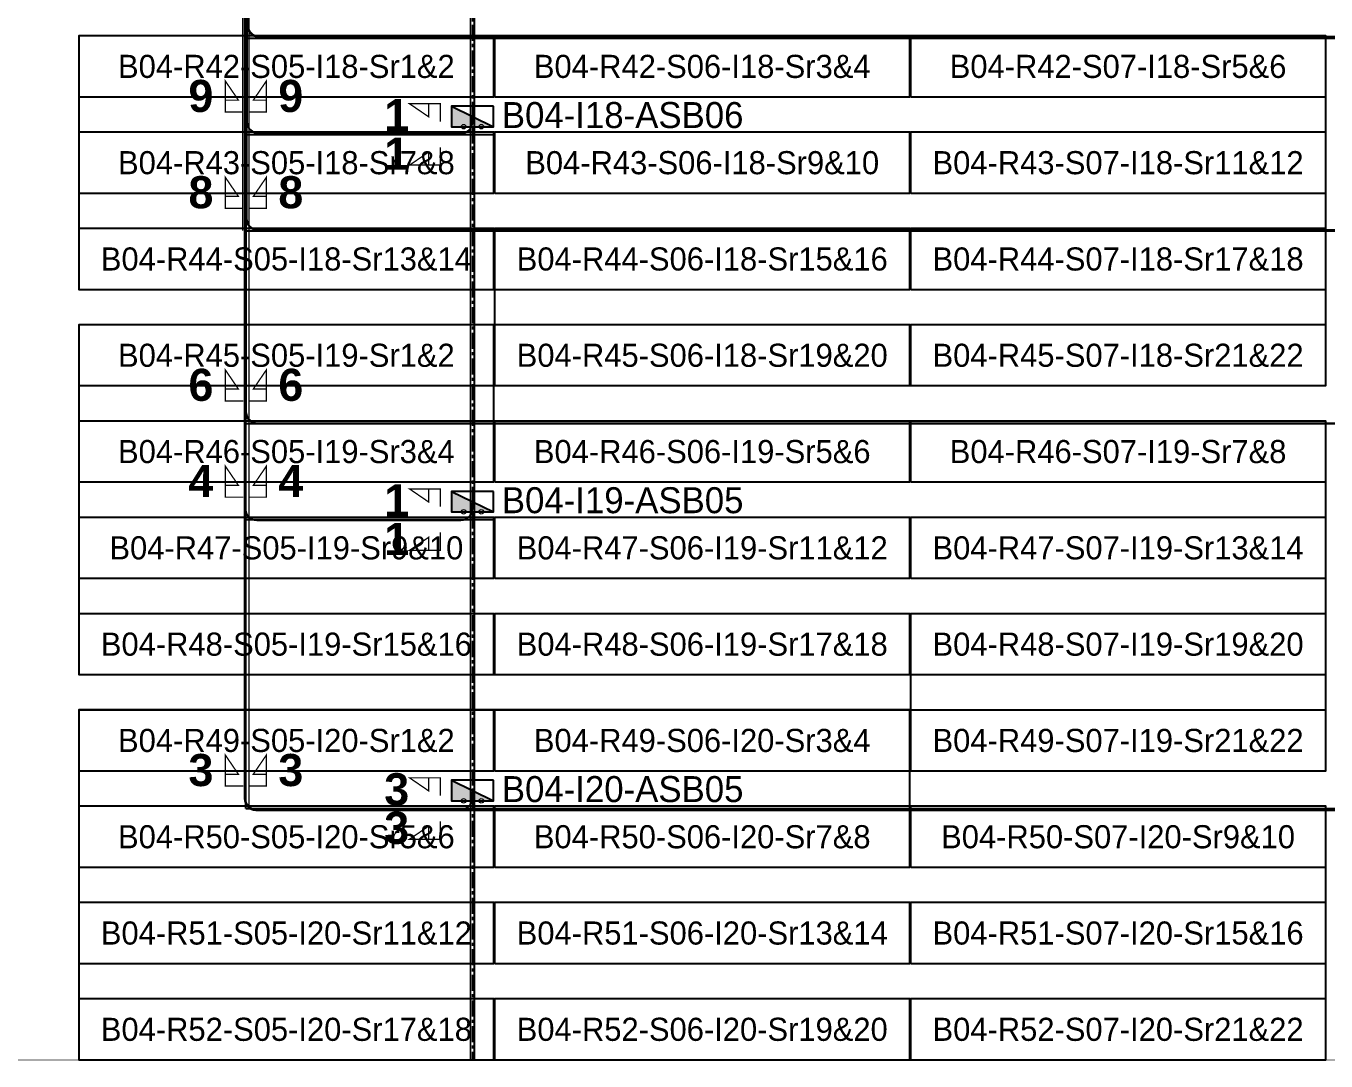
# Model space of a CAD drawing. Header units: metres. Extents: x 531277 to 531898, y 2673784 to 2674172.
# Drawn here: x 531440.8 to 531542.1, y 2673784.2 to 2673864.8 of the extents above; entities that cross this region are included whole.
import ezdxf
from ezdxf.enums import TextEntityAlignment as Align

# ---------------------------------------------------------------- set-up
doc = ezdxf.new("R2010")
doc.units = ezdxf.units.M
doc.header["$MEASUREMENT"] = 0
doc.linetypes.add('CENTER', pattern=[2, 1.25, -0.25, 0.25, -0.25])
doc.layers.add('Boundary-12.5 MW Block', color=6, linetype='Continuous', lineweight=9)
doc.layers.add('PILE', color=1, linetype='Continuous', lineweight=15)
for name, color, linetype in [('DC Trench BL-04', 40, 'Continuous'), ('E-Inverter Grouping', 2, 'Continuous'), ('Inverter Block-04', 7, 'Continuous'), ('LT Cable(AG) INV to LT Panel BL-04', 2, 'Continuous'), ('Messenger Wire-BL04 (Master Path)', 30, 'Continuous'), ('Messenger Wire-Bl04 (MW Path)', 191, 'Continuous'), ('MMS Table Block-04', 8, 'Continuous'), ('Plan Line - DC BL-04', 40, 'Continuous'), ('Section Marking BL-04', 2, 'Continuous')]:
    doc.layers.add(name, color=color, linetype=linetype)
doc.styles.add('BoldTextStyle', font='arialbd.ttf')
doc.styles.get("Standard").update_dxf_attribs({"font": 'Adani Regular.ttf'})

# ---------------------------------------------------------------- blocks, each defined once
blk = doc.blocks.new('MMS Table (32.292 x 4.788)')
at = {"color": 0}
blk.add_lwpolyline([(0, -0.002), (0, 4.786), (32.292, 4.786), (32.292, -0.002)], close=True, dxfattribs=at)
at = {"color": 7}
blk.add_attdef('ID1', text='', height=1.8, dxfattribs=at).set_placement((16.146, 2.392), align=Align.MIDDLE_CENTER)
blk = doc.blocks.new('Inverter Block')
h = blk.add_hatch(color=0)
h.dxf.hatch_style = 1
h.paths.add_polyline_path([(-1.456, 2.269), (-1.456, 0.846), (1.456, 0.846)])
at = {"color": 0}
blk.add_lwpolyline([(1.456, 2.269), (-1.456, 2.269), (-1.456, 0.846), (1.456, 0.846)], close=True, dxfattribs=at)
blk.add_lwpolyline([(-1.456, 2.269), (1.456, 0.846)], dxfattribs=at)
at = {"layer": 'PILE'}
for centre in [(-0.613, 0.846), (0.613, 0.846)]:
    blk.add_circle(centre, 0.156, dxfattribs=at)
at = {"color": 7}
blk.add_attdef('ID', (-1.456, 3.006), '', height=1.8, dxfattribs=at)

msp = doc.modelspace()

# ---------------------------------------------------------------- linework, layer by layer
at = {"layer": 'Boundary-12.5 MW Block', "const_width": 0.05}
msp.add_lwpolyline([(531721.7, 2674171.58), (531462.67, 2674171.58), (531462.67, 2674076.79), (531406, 2674029.08), (531373.61, 2674029.08), (531373.61, 2674036.58), (531276.53, 2674036.58), (531276.53, 2673784.29), (531406, 2673784.29), (531444.98, 2673784.29), (531671.62, 2673784.29), (531671.62, 2673829.29), (531898.36, 2673829.29)], dxfattribs=at)
at = {"layer": 'DC Trench BL-04', "color": 40, "const_width": 0.15}
msp.add_lwpolyline([(531475.77, 2673961.88, -0.414214), (531476.67, 2673962.78), (531512.1, 2673962.78, 0.414214), (531513, 2673963.68), (531513, 2673976.58), (531512.7, 2673976.58), (531512.7, 2673963.98, -0.414214), (531511.8, 2673963.08), (531476.37, 2673963.08, 0.414214), (531475.47, 2673962.18), (531475.47, 2673784.29), (531475.77, 2673784.29)], format="xyb", close=True, dxfattribs=at)
at = {"layer": 'E-Inverter Grouping'}
for points in [[(531542.05, 2673836.79), (531477.37, 2673836.79), (531477.37, 2673844.29), (531444.98, 2673844.29), (531444.98, 2673864.08), (531542.05, 2673864.08)], [(531542.05, 2673806.79), (531509.76, 2673806.79), (531509.76, 2673814.29), (531444.98, 2673814.29), (531444.98, 2673841.58), (531477.27, 2673841.58), (531477.27, 2673834.08), (531542.05, 2673834.08)], [(531542.05, 2673784.29), (531444.98, 2673784.29), (531444.98, 2673811.58), (531509.66, 2673811.58), (531509.66, 2673804.08), (531542.05, 2673804.08)]]:
    msp.add_lwpolyline(points, close=True, dxfattribs=at)
at = {"layer": 'LT Cable(AG) INV to LT Panel BL-04'}
for points in [[(531473.06, 2673981.69), (531467.8, 2673981.69, -0.095765), (531467.47, 2673981.76), (531465.31, 2673982.62, 0.095765), (531464.98, 2673982.69), (531459.01, 2673982.69, 0.414214), (531458.11, 2673981.79), (531458.11, 2673962.52, -0.098961), (531458.04, 2673962.17), (531457.93, 2673961.9, 0.098961), (531457.86, 2673961.56), (531457.86, 2673804.66, 0.41421), (531458.76, 2673803.76), (531636.68, 2673803.76, 0.414217), (531637.58, 2673804.66), (531637.58, 2673805.19)], [(531473.06, 2673981.67), (531467.8, 2673981.67, -0.095765), (531467.47, 2673981.73), (531465.31, 2673982.6, 0.095765), (531464.98, 2673982.66), (531459.03, 2673982.66, 0.414214), (531458.13, 2673981.76), (531458.13, 2673962.51, -0.098961), (531458.06, 2673962.17), (531457.95, 2673961.9, 0.098961), (531457.88, 2673961.55), (531457.88, 2673804.69, 0.41421), (531458.78, 2673803.79), (531571.9, 2673803.79, 0.414217), (531572.8, 2673804.69), (531572.8, 2673805.19)], [(531471.12, 2673981.64), (531467.8, 2673981.64, -0.095765), (531467.47, 2673981.71), (531465.31, 2673982.57, 0.095765), (531464.98, 2673982.64), (531459.06, 2673982.64, 0.414214), (531458.16, 2673981.74), (531458.16, 2673962.51, -0.098961), (531458.09, 2673962.16), (531457.98, 2673961.89, 0.098961), (531457.91, 2673961.55), (531457.91, 2673804.71, 0.41421), (531458.81, 2673803.81), (531474.72, 2673803.81, 0.414217), (531475.62, 2673804.71), (531475.62, 2673805.19)], [(531471.12, 2673981.62), (531467.8, 2673981.62, -0.095765), (531467.47, 2673981.68), (531465.31, 2673982.55, 0.095765), (531464.98, 2673982.61), (531459.08, 2673982.61, 0.414214), (531458.18, 2673981.71), (531458.18, 2673962.5, -0.098961), (531458.11, 2673962.16), (531458, 2673961.89, 0.098961), (531457.93, 2673961.54), (531457.93, 2673827.24, 0.414166), (531458.83, 2673826.34), (531474.72, 2673826.34, 0.414261), (531475.62, 2673827.24), (531475.62, 2673827.69)], [(531471.12, 2673981.59), (531467.8, 2673981.59, -0.095765), (531467.47, 2673981.66), (531465.31, 2673982.52, 0.095765), (531464.98, 2673982.59), (531459.11, 2673982.59, 0.414214), (531458.21, 2673981.69), (531458.21, 2673962.5, -0.098961), (531458.14, 2673962.15), (531458.03, 2673961.88, 0.098961), (531457.96, 2673961.54), (531457.96, 2673834.77, 0.41421), (531458.86, 2673833.87), (531669.08, 2673833.86, 0.414217), (531669.98, 2673834.76), (531669.98, 2673835.19)], [(531471.12, 2673981.57), (531467.8, 2673981.57, -0.095765), (531467.47, 2673981.63), (531465.31, 2673982.5, 0.095765), (531464.98, 2673982.56), (531459.13, 2673982.56, 0.414214), (531458.23, 2673981.66), (531458.23, 2673962.49, -0.098961), (531458.16, 2673962.15), (531458.05, 2673961.88, 0.098961), (531457.98, 2673961.53), (531457.98, 2673834.79, 0.41421), (531458.88, 2673833.89), (531571.9, 2673833.89, 0.414217), (531572.8, 2673834.79), (531572.8, 2673835.19)], [(531469.04, 2673981.54), (531467.8, 2673981.54, -0.095765), (531467.47, 2673981.61), (531465.31, 2673982.47, 0.095765), (531464.98, 2673982.54), (531459.16, 2673982.54, 0.414214), (531458.26, 2673981.64), (531458.26, 2673962.49, -0.098961), (531458.19, 2673962.14), (531458.08, 2673961.87, 0.098961), (531458.01, 2673961.53), (531458.01, 2673849.82, 0.41421), (531458.91, 2673848.92), (531863.43, 2673848.91, 0.414217), (531864.33, 2673849.81), (531864.33, 2673850.19)], [(531469.04, 2673981.52), (531467.8, 2673981.52, -0.095765), (531467.47, 2673981.58), (531465.31, 2673982.45, 0.095765), (531464.98, 2673982.51), (531459.18, 2673982.51, 0.414214), (531458.28, 2673981.61), (531458.28, 2673962.48, -0.098961), (531458.21, 2673962.14), (531458.1, 2673961.87, 0.098961), (531458.03, 2673961.52), (531458.03, 2673849.84, 0.41421), (531458.93, 2673848.94), (531766.25, 2673848.94, 0.414217), (531767.15, 2673849.84), (531767.15, 2673850.19)], [(531469.04, 2673981.49), (531467.8, 2673981.49, -0.095765), (531467.47, 2673981.56), (531465.31, 2673982.42, 0.095765), (531464.98, 2673982.49), (531459.21, 2673982.49, 0.414214), (531458.31, 2673981.59), (531458.31, 2673962.48, -0.098961), (531458.24, 2673962.13), (531458.13, 2673961.86, 0.098961), (531458.06, 2673961.52), (531458.06, 2673857.37, 0.414166), (531458.96, 2673856.47), (531474.72, 2673856.46, 0.414261), (531475.62, 2673857.36), (531475.62, 2673857.69)], [(531469.04, 2673981.47), (531467.8, 2673981.47, -0.095765), (531467.47, 2673981.53), (531465.31, 2673982.4, 0.095765), (531464.98, 2673982.46), (531459.23, 2673982.46, 0.414214), (531458.33, 2673981.56), (531458.33, 2673962.47, -0.098961), (531458.26, 2673962.13), (531458.15, 2673961.86, 0.098961), (531458.08, 2673961.51), (531458.08, 2673864.89, 0.41421), (531458.98, 2673863.99), (531669.08, 2673863.99, 0.414217), (531669.98, 2673864.89), (531669.98, 2673865.19)]]:
    msp.add_lwpolyline(points, format="xyb", dxfattribs=at)
at = {"layer": 'LT Cable(AG) INV to LT Panel BL-04', "color": 5}
msp.add_lwpolyline([(531468.02, 2673981.14), (531467.85, 2673981.14, -0.121265), (531467.43, 2673981.24), (531465.34, 2673982.34, 0.121268), (531464.92, 2673982.44), (531459.26, 2673982.44, 0.414214), (531458.36, 2673981.54), (531458.36, 2673962.47, -0.098961), (531458.29, 2673962.12), (531458.18, 2673961.85, 0.098961), (531458.11, 2673961.51), (531458.11, 2673864.92, 0.41421), (531459.01, 2673864.02), (531571.9, 2673864.01, 0.414217), (531572.8, 2673864.91), (531572.8, 2673865.19)], format="xyb", dxfattribs=at)
at = {"layer": 'Messenger Wire-BL04 (Master Path)'}
for points in [[(531457.97, 2673803.88), (531457.97, 2673961.72)], [(531457.97, 2673863.88), (531671.62, 2673863.88)], [(531457.97, 2673856.38), (531477.27, 2673856.38)], [(531457.97, 2673848.88), (531865.97, 2673848.88)], [(531457.97, 2673833.88), (531671.62, 2673833.88)], [(531457.97, 2673826.38), (531477.27, 2673826.38)], [(531457.97, 2673803.88), (531639.23, 2673803.88)]]:
    msp.add_lwpolyline(points, dxfattribs=at)
at = {"layer": 'Messenger Wire-Bl04 (MW Path)', "const_width": 0.1}
for points in [[(531457.72, 2673848.88), (531457.72, 2673961.72)], [(531458.22, 2673803.88), (531458.22, 2673961.72)], [(531457.97, 2673863.88), (531671.62, 2673863.88)], [(531457.97, 2673856.38), (531477.27, 2673856.38)], [(531457.97, 2673848.88), (531865.97, 2673848.88)], [(531457.97, 2673833.88), (531671.62, 2673833.88)], [(531457.97, 2673826.38), (531477.27, 2673826.38)], [(531457.97, 2673803.88), (531639.23, 2673803.88)]]:
    msp.add_lwpolyline(points, dxfattribs=at)
at = {"layer": 'Plan Line - DC BL-04', "color": 6, "linetype": 'CENTER'}
msp.add_lwpolyline([(531475.62, 2673962.93), (531475.62, 2673784.29)], dxfattribs=at)
at = {"layer": 'Section Marking BL-04', "color": 94, "lineweight": 35, "true_color": 0x00a500, "const_width": 0.1}
for points in [[(531457.77, 2673858.13), (531456.38, 2673858.13), (531456.38, 2673860.53), (531457.39, 2673859.05), (531456.38, 2673859.05)], [(531458.17, 2673858.13), (531459.56, 2673858.13), (531459.56, 2673860.53), (531458.55, 2673859.05), (531459.56, 2673859.05)], [(531473.12, 2673857.38), (531473.12, 2673858.77), (531470.72, 2673858.77), (531472.2, 2673857.76), (531472.2, 2673858.77)], [(531473.12, 2673855.38), (531473.12, 2673853.99), (531470.72, 2673853.99), (531472.2, 2673855), (531472.2, 2673853.99)], [(531457.77, 2673850.63), (531456.38, 2673850.63), (531456.38, 2673853.03), (531457.39, 2673851.55), (531456.38, 2673851.55)], [(531458.17, 2673850.63), (531459.56, 2673850.63), (531459.56, 2673853.03), (531458.55, 2673851.55), (531459.56, 2673851.55)], [(531457.77, 2673835.63), (531456.38, 2673835.63), (531456.38, 2673838.03), (531457.39, 2673836.55), (531456.38, 2673836.55)], [(531458.17, 2673835.63), (531459.56, 2673835.63), (531459.56, 2673838.03), (531458.55, 2673836.55), (531459.56, 2673836.55)], [(531457.77, 2673828.13), (531456.38, 2673828.13), (531456.38, 2673830.53), (531457.39, 2673829.05), (531456.38, 2673829.05)], [(531458.17, 2673828.13), (531459.56, 2673828.13), (531459.56, 2673830.53), (531458.55, 2673829.05), (531459.56, 2673829.05)], [(531473.12, 2673827.38), (531473.12, 2673828.77), (531470.72, 2673828.77), (531472.2, 2673827.76), (531472.2, 2673828.77)], [(531473.12, 2673825.38), (531473.12, 2673823.99), (531470.72, 2673823.99), (531472.2, 2673825), (531472.2, 2673823.99)], [(531457.77, 2673805.63), (531456.38, 2673805.63), (531456.38, 2673808.03), (531457.39, 2673806.55), (531456.38, 2673806.55)], [(531458.17, 2673805.63), (531459.56, 2673805.63), (531459.56, 2673808.03), (531458.55, 2673806.55), (531459.56, 2673806.55)], [(531473.12, 2673804.88), (531473.12, 2673806.27), (531470.72, 2673806.27), (531472.2, 2673805.26), (531472.2, 2673806.27)], [(531473.12, 2673802.88), (531473.12, 2673801.49), (531470.72, 2673801.49), (531472.2, 2673802.5), (531472.2, 2673801.49)]]:
    msp.add_lwpolyline(points, dxfattribs=at)

# ---------------------------------------------------------------- block references
at = {"layer": 'Inverter Block-04'}
ref = msp.add_blockref('Inverter Block', (531475.62, 2673856.03), dxfattribs=dict(at, xscale=1.124999999976148, yscale=1.124999999976148, zscale=1.124999999976148))
ref.add_attrib('ID', 'B04-I18-ASB06', (531477.91, 2673856.88), dxfattribs={"layer": '0', "color": 7, "height": 2.025})
ref = msp.add_blockref('Inverter Block', (531475.62, 2673826.03), dxfattribs=dict(at, xscale=1.124999999976148, yscale=1.124999999976148, zscale=1.124999999976148))
ref.add_attrib('ID', 'B04-I19-ASB05', (531477.91, 2673826.88), dxfattribs={"layer": '0', "color": 7, "height": 2.025})
ref = msp.add_blockref('Inverter Block', (531475.62, 2673803.53), dxfattribs=dict(at, xscale=1.124999999976148, yscale=1.124999999976148, zscale=1.124999999976148))
ref.add_attrib('ID', 'B04-I20-ASB05', (531477.91, 2673804.38), dxfattribs={"layer": '0', "color": 7, "height": 2.025})
at = {"layer": 'MMS Table Block-04'}
for p, values in [((531444.98, 2673859.29), {'ID1': 'B04-R42-S05-I18-Sr1&2'}), ((531477.37, 2673859.29), {'ID1': 'B04-R42-S06-I18-Sr3&4'}), ((531509.76, 2673859.29), {'ID1': 'B04-R42-S07-I18-Sr5&6'}), ((531444.98, 2673851.79), {'ID1': 'B04-R43-S05-I18-Sr7&8'}), ((531477.37, 2673851.79), {'ID1': 'B04-R43-S06-I18-Sr9&10'}), ((531509.76, 2673851.79), {'ID1': 'B04-R43-S07-I18-Sr11&12'}), ((531444.98, 2673844.29), {'ID1': 'B04-R44-S05-I18-Sr13&14'}), ((531477.37, 2673844.29), {'ID1': 'B04-R44-S06-I18-Sr15&16'}), ((531509.76, 2673844.29), {'ID1': 'B04-R44-S07-I18-Sr17&18'}), ((531444.98, 2673836.79), {'ID1': 'B04-R45-S05-I19-Sr1&2'}), ((531477.37, 2673836.79), {'ID1': 'B04-R45-S06-I18-Sr19&20'}), ((531509.76, 2673836.79), {'ID1': 'B04-R45-S07-I18-Sr21&22'}), ((531444.98, 2673829.29), {'ID1': 'B04-R46-S05-I19-Sr3&4'}), ((531477.37, 2673829.29), {'ID1': 'B04-R46-S06-I19-Sr5&6'}), ((531509.76, 2673829.29), {'ID1': 'B04-R46-S07-I19-Sr7&8'}), ((531444.98, 2673821.79), {'ID1': 'B04-R47-S05-I19-Sr9&10'}), ((531477.37, 2673821.79), {'ID1': 'B04-R47-S06-I19-Sr11&12'}), ((531509.76, 2673821.79), {'ID1': 'B04-R47-S07-I19-Sr13&14'}), ((531444.98, 2673814.29), {'ID1': 'B04-R48-S05-I19-Sr15&16'}), ((531477.37, 2673814.29), {'ID1': 'B04-R48-S06-I19-Sr17&18'}), ((531509.76, 2673814.29), {'ID1': 'B04-R48-S07-I19-Sr19&20'}), ((531444.98, 2673806.79), {'ID1': 'B04-R49-S05-I20-Sr1&2'}), ((531477.37, 2673806.79), {'ID1': 'B04-R49-S06-I20-Sr3&4'}), ((531509.76, 2673806.79), {'ID1': 'B04-R49-S07-I19-Sr21&22'}), ((531444.98, 2673799.29), {'ID1': 'B04-R50-S05-I20-Sr5&6'}), ((531477.37, 2673799.29), {'ID1': 'B04-R50-S06-I20-Sr7&8'}), ((531509.76, 2673799.29), {'ID1': 'B04-R50-S07-I20-Sr9&10'}), ((531444.98, 2673791.79), {'ID1': 'B04-R51-S05-I20-Sr11&12'}), ((531477.37, 2673791.79), {'ID1': 'B04-R51-S06-I20-Sr13&14'}), ((531509.76, 2673791.79), {'ID1': 'B04-R51-S07-I20-Sr15&16'}), ((531444.98, 2673784.29), {'ID1': 'B04-R52-S05-I20-Sr17&18'}), ((531477.37, 2673784.29), {'ID1': 'B04-R52-S06-I20-Sr19&20'}), ((531509.76, 2673784.29), {'ID1': 'B04-R52-S07-I20-Sr21&22'})]:
    msp.add_blockref('MMS Table (32.292 x 4.788)', p, dxfattribs=at).add_auto_attribs(values)

# ---------------------------------------------------------------- texts
at = {"layer": 'Section Marking BL-04', "color": 94, "true_color": 0x00a500, "style": 'BoldTextStyle'}
for s, p in [('9', (531454.47, 2673859.38)), ('9', (531461.47, 2673859.38)), ('1', (531469.72, 2673857.88)), ('1', (531469.72, 2673854.88)), ('8', (531454.47, 2673851.88)), ('8', (531461.47, 2673851.88)), ('6', (531454.47, 2673836.88)), ('6', (531461.47, 2673836.88)), ('4', (531454.47, 2673829.38)), ('4', (531461.47, 2673829.38)), ('1', (531469.72, 2673827.88)), ('1', (531469.72, 2673824.88)), ('3', (531454.47, 2673806.88)), ('3', (531461.47, 2673806.88)), ('3', (531469.72, 2673805.38)), ('3', (531469.72, 2673802.38))]:
    msp.add_text(s, height=2.5, dxfattribs=at).set_placement(p, align=Align.MIDDLE_CENTER)

doc.saveas('drawing.dxf')
